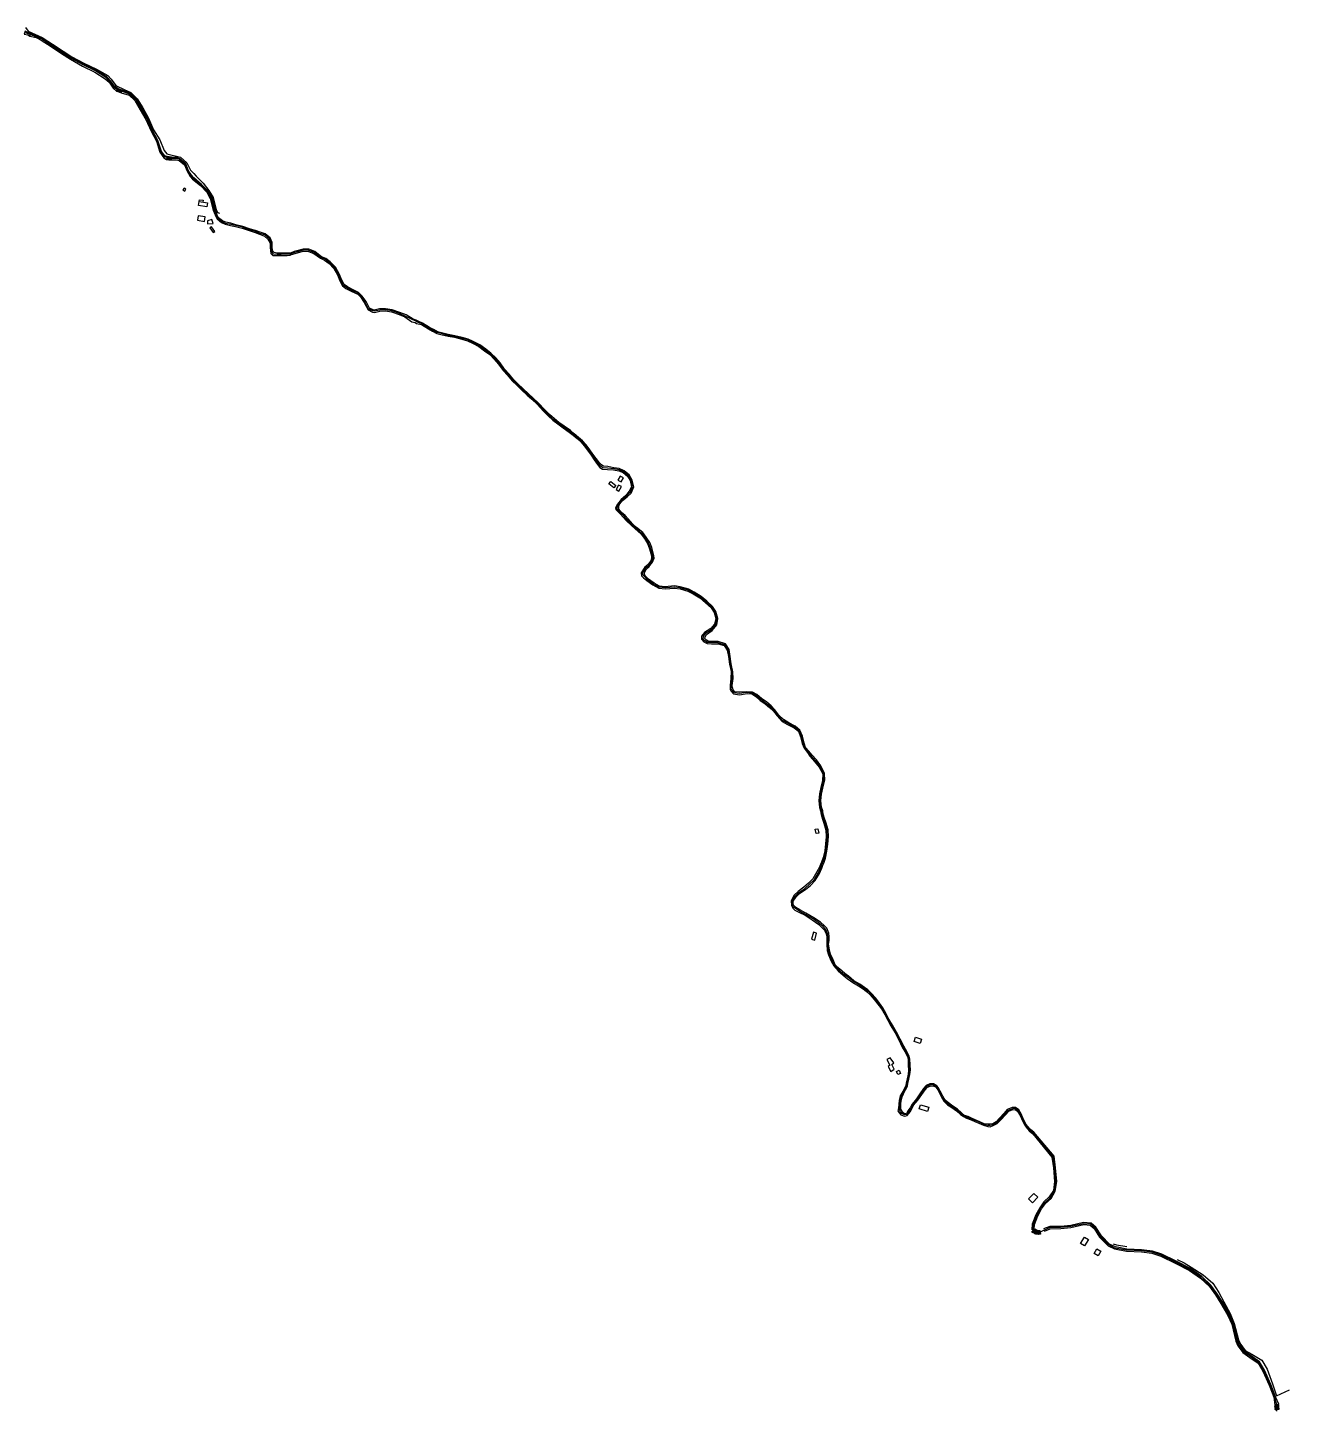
# Model space of a CAD drawing. Header units: metres. Extents: x 597717 to 615580, y 9471410 to 9478852.
# Drawn here: x 601884 to 604413, y 9475559 to 9478328 of the extents above; entities that cross this region are included whole.
import ezdxf

# ---------------------------------------------------------------- set-up
doc = ezdxf.new("R2010")
doc.units = ezdxf.units.M
for name, color, linetype in [('BORDE DE VIA EXIST', 1, 'Continuous'), ('cerco', 36, 'Continuous'), ('muros', 3, 'Continuous'), ('OBRAS DE ARTE', 5, 'Continuous'), ('VIVIENDA', 6, 'Continuous')]:
    doc.layers.add(name, color=color, linetype=linetype)

msp = doc.modelspace()

# ---------------------------------------------------------------- hatches: boundary and pattern name
at = {"layer": 'OBRAS DE ARTE'}
h = msp.add_hatch(dxfattribs=at)
h.set_pattern_fill('AR-CONC', color=256, scale=0.01)
h.paths.add_polyline_path([(602062.6, 9478201.2), (602067.1, 9478199.5), (602071.8, 9478197.9), (602073, 9478200.3), (602074, 9478202.8), (602069.5, 9478204.6), (602065.4, 9478206.6), (602063.7, 9478204.2)])
h = msp.add_hatch(dxfattribs=at)
h.set_pattern_fill('AR-CONC', color=256, scale=0.01)
h.paths.add_polyline_path([(602172.6, 9478063.5), (602173, 9478068.7), (602167.9, 9478069.6), (602163.8, 9478070.3), (602162.7, 9478064), (602167.2, 9478063.7)])
h = msp.add_hatch(dxfattribs=at)
h.set_pattern_fill('AR-CONC', color=256, scale=0.01)
h.paths.add_polyline_path([(603912.7, 9475919.1), (603914.3, 9475911.9), (603905.2, 9475911.7), (603897, 9475915.9), (603900.2, 9475919.5), (603902.5, 9475922.2), (603907.3, 9475919.5)])
h = msp.add_hatch(dxfattribs=at)
h.set_pattern_fill('AR-CONC', color=256, scale=0.01)
h.paths.add_polyline_path([(604384.1, 9475560.2), (604392.3, 9475561.1), (604391.8, 9475566), (604391.5, 9475570.9), (604383.9, 9475569.9), (604383.4, 9475564.9)])

# ---------------------------------------------------------------- linework, layer by layer
at = {"layer": 'BORDE DE VIA EXIST', "flags": 128}
for points, elevation in [([(602065.4, 9478206.6), (602059, 9478210.3), (602050.9, 9478220.8), (602042.8, 9478229.9), (602021.3, 9478243.4), (601996.4, 9478255.7), (601972.2, 9478268.1), (601954.2, 9478279.8), (601933.7, 9478294.3), (601913.2, 9478306.8), (601902.3, 9478311.1), (601891.1, 9478316)], 416.2), ([(601889.1, 9478311.3), (601901.5, 9478308.6), (601911.6, 9478303.3), (601931.4, 9478290.6), (601952.1, 9478276.5), (601970.1, 9478265.4), (601994.1, 9478251.1), (602019.2, 9478239.4), (602039.8, 9478226), (602047.5, 9478219.1), (602056, 9478207.2), (602062.6, 9478201.2)], 414.3), ([(602163.8, 9478070.3), (602159.6, 9478071.3), (602152.9, 9478080.2), (602145.5, 9478102.2), (602134.9, 9478122.1), (602124.6, 9478146.1), (602113.9, 9478166), (602102.8, 9478184.8), (602089.9, 9478196.4), (602074, 9478202.8)], 430.5), ([(602071.8, 9478197.9), (602087.6, 9478193.2), (602099.5, 9478182.5), (602110, 9478163.9), (602121.5, 9478144.4), (602131.8, 9478120.8), (602142.3, 9478101), (602149.1, 9478078.6), (602157.2, 9478067.7), (602162.7, 9478064)], 416.3), ([(602172.6, 9478063.5), (602183, 9478063.3), (602187.9, 9478062.1), (602198.6, 9478053.6), (602204.3, 9478040.5), (602209.8, 9478030.3), (602214.8, 9478025), (602230.9, 9478012.1), (602243.6, 9477998.7), (602250.3, 9477985.8), (602256.3, 9477962.5), (602262.2, 9477948.7), (602264.3, 9477945.6), (602272.7, 9477938.3)], 432.2), ([(604391.4, 9475571), (604384.8, 9475585.8), (604375.6, 9475610.7), (604363.3, 9475639.1), (604352.9, 9475655.9), (604336, 9475668.2), (604323.1, 9475677.6), (604313.3, 9475689.9), (604309.8, 9475699.6), (604300.9, 9475732.3), (604292.6, 9475752.1), (604279.5, 9475774.8), (604268.4, 9475792.3), (604255.7, 9475809.3), (604237.4, 9475826.8), (604214.5, 9475843), (604185.8, 9475857.9), (604157.1, 9475871.4), (604138.6, 9475877.7), (604116.6, 9475880.7), (604086.9, 9475882), (604064.1, 9475886.2), (604052.1, 9475892), (604036, 9475908.5), (604025.2, 9475926.1), (604015.5, 9475933.9), (604000, 9475934.8), (603975.1, 9475929), (603954.6, 9475927.2), (603932.7, 9475927.3), (603919.9, 9475922.3)], 527.6)]:
    msp.add_lwpolyline(points, dxfattribs=dict(at, elevation=elevation))
for points in [[(602274.8, 9477941.5), (602267, 9477947.4), (602264.9, 9477950.4), (602260.8, 9477963.7), (602253.9, 9477987.5), (602246.2, 9478000.6), (602232.6, 9478014.2), (602217.2, 9478027.5), (602212.7, 9478032.7), (602206.9, 9478041.3), (602201.2, 9478055.6), (602189.6, 9478065.8), (602184.6, 9478068.2), (602173, 9478068.7)], [(602272.7, 9477938.3), (602280.3, 9477934.8), (602291, 9477932), (602300.8, 9477930), (602314.6, 9477926.9), (602330.1, 9477921.4), (602340.4, 9477917.7), (602349, 9477914.4), (602358.9, 9477910.5), (602365.5, 9477904.4), (602370.3, 9477896.9), (602370.3, 9477887.6), (602371.6, 9477875.8), (602375.5, 9477871.9), (602384.4, 9477871.7), (602392.1, 9477872), (602404.3, 9477872.2), (602410.7, 9477872.7), (602413.4, 9477873.6), (602420.2, 9477876.1), (602425.2, 9477877.5), (602436.6, 9477880.4), (602447.4, 9477879.9), (602457.7, 9477875.7), (602471.4, 9477866.4), (602479.6, 9477862.6), (602488.4, 9477856), (602497.8, 9477845.7), (602505, 9477833.3), (602509.7, 9477821.1), (602515.4, 9477811.2), (602522.1, 9477805.7), (602532.6, 9477800.3), (602541.7, 9477796.8), (602545.8, 9477794.3), (602551.2, 9477788.9), (602558.9, 9477777.9), (602566.5, 9477763.1), (602575.5, 9477758.5), (602579.2, 9477758), (602590.4, 9477760.7), (602601.3, 9477760.8), (602613.3, 9477758.9), (602629.1, 9477754), (602640.3, 9477748.8), (602654.4, 9477739.2), (602660.9, 9477737.4), (602663.9, 9477736), (602673.9, 9477733.5), (602687.6, 9477725.1), (602695.4, 9477720.2), (602704.4, 9477715.9), (602715.1, 9477713), (602726.9, 9477710.2), (602739.5, 9477708.2), (602754.5, 9477704.2), (602765.8, 9477701.1), (602775.6, 9477696.2), (602788.4, 9477689.7), (602799.7, 9477681.3), (602810.3, 9477673.3), (602819.6, 9477664.1), (602827.8, 9477654.5), (602837.3, 9477641.9), (602846.2, 9477632.1), (602855.3, 9477621.2), (602864.8, 9477612), (602874, 9477602.6), (602885.6, 9477592.3), (602894.5, 9477584.1), (602905.2, 9477573.9), (602917.7, 9477560.5), (602927.4, 9477551.1), (602936.8, 9477542.4), (602946.7, 9477534.7), (602957.5, 9477526.7), (602969.9, 9477517.9), (602977.3, 9477512.2), (602985.6, 9477505.1), (602993.5, 9477498), (602999.6, 9477490.9), (603006.3, 9477482), (603013.7, 9477471.7), (603019.9, 9477462.8), (603026.3, 9477453.4), (603030.9, 9477447.5), (603036.2, 9477444.2), (603046.6, 9477443.3), (603058.5, 9477442.3), (603069.4, 9477440.7), (603077.6, 9477437.2), (603086.3, 9477429.7), (603091.9, 9477421.1), (603094.2, 9477408.8), (603090.1, 9477399.7), (603083.1, 9477391.3), (603073.7, 9477383.1), (603066.2, 9477374), (603062.4, 9477366.3), (603062.9, 9477363.1), (603071.9, 9477354.8), (603078.3, 9477347.2), (603083.6, 9477340.9), (603094.5, 9477331.1), (603101.8, 9477324.3), (603113.7, 9477313.6), (603120.5, 9477304.8), (603126.6, 9477295), (603130.5, 9477284.7), (603134.7, 9477270.7), (603134.8, 9477266.4), (603133, 9477260.2), (603130.6, 9477257.2), (603127.2, 9477252.4), (603121.1, 9477247.7), (603113.6, 9477236.5), (603114.5, 9477230.6), (603118.6, 9477226.6), (603125.4, 9477220.8), (603137.2, 9477212), (603149, 9477205.8), (603162.2, 9477204.3), (603180.4, 9477205.8), (603191.7, 9477204), (603207.1, 9477199.6), (603218.3, 9477194.1), (603231.6, 9477186.1), (603243, 9477176.3), (603253.9, 9477166.5), (603259.9, 9477156.6), (603263.8, 9477144.6), (603261.1, 9477133.6), (603253.3, 9477124.7), (603240.9, 9477116.7), (603235, 9477109.7), (603234.8, 9477103.2), (603239.6, 9477098.4), (603246.1, 9477094.9), (603254.9, 9477094.2), (603268, 9477094.2), (603279.9, 9477090.7), (603286, 9477081.3), (603289, 9477068.6), (603291.2, 9477053.3), (603293.9, 9477038.4), (603293.5, 9477024.7), (603292.3, 9477011.1), (603292, 9477003.1), (603293.5, 9476999.8), (603298.8, 9476993.8), (603310.9, 9476991.7), (603326.1, 9476994.7), (603335.7, 9476993.7), (603343.6, 9476988.8), (603352.5, 9476980.8), (603362.1, 9476974), (603371.1, 9476966.9), (603379, 9476959.3), (603386.1, 9476950.1), (603396.1, 9476938.5), (603407.3, 9476932.7), (603420.4, 9476925.8), (603429, 9476919.1), (603433, 9476907.9), (603436.6, 9476894.5), (603440.6, 9476885.3), (603446.9, 9476876.4), (603452, 9476868.8), (603461.3, 9476858.7), (603470.3, 9476847.2), (603477.8, 9476833.7), (603477.1, 9476820.4), (603474, 9476806.4), (603470.9, 9476793.8), (603470.1, 9476780.4), (603471.3, 9476766.6), (603473.5, 9476759.5), (603474.6, 9476752.2), (603477.1, 9476743.2), (603479.8, 9476734.7), (603483.9, 9476721), (603484.3, 9476707.6), (603483.5, 9476693.5), (603481.6, 9476679.2), (603478.5, 9476666.1), (603475.3, 9476657.1), (603474.2, 9476654.2), (603471.5, 9476646.5), (603466.1, 9476637.4), (603457.6, 9476623.3), (603449.4, 9476614.9), (603439.7, 9476606.7), (603428.4, 9476598.4), (603420.4, 9476590.8), (603414.3, 9476579.7), (603414.8, 9476570.9), (603417.7, 9476564.8), (603422.1, 9476560.9), (603429.6, 9476556.5), (603442.5, 9476550.5), (603456.8, 9476541.1), (603470.1, 9476531.9), (603476.7, 9476525.3), (603481.3, 9476520.9), (603484.8, 9476513.2), (603486, 9476507), (603485.7, 9476499.7), (603485.8, 9476492), (603486.9, 9476480.2), (603489.1, 9476471.1), (603494.8, 9476458.4), (603499.8, 9476449.4), (603508.6, 9476439.2), (603518.6, 9476430.3), (603526.8, 9476424.1), (603538.1, 9476416.1), (603549.7, 9476409.1), (603558.6, 9476402.8), (603565.6, 9476398), (603572.5, 9476391.4), (603581.1, 9476381.8), (603588.2, 9476372.4), (603595.6, 9476362.9), (603602.2, 9476351.5), (603608, 9476340.7), (603614.5, 9476328.8), (603622.8, 9476314.7), (603629.9, 9476301), (603637, 9476286.3), (603644.1, 9476274.1), (603647.5, 9476266.9), (603648.7, 9476261.5), (603648.8, 9476250.3), (603649.6, 9476240.3), (603649.1, 9476232.2), (603647, 9476222.7), (603644.8, 9476214.7), (603643.9, 9476209.3), (603641.2, 9476202.5), (603636.5, 9476194.2), (603632.6, 9476188.8), (603631.1, 9476179.8), (603630.3, 9476172), (603629.4, 9476163.6), (603628.4, 9476158.6), (603630.8, 9476155), (603633.9, 9476150.8), (603641.8, 9476148.4), (603646.7, 9476149.4), (603652.9, 9476156.5), (603656.4, 9476162.8), (603659.9, 9476170.3), (603668.1, 9476180.1), (603676, 9476191.2), (603682.9, 9476200.7), (603687.9, 9476206.4), (603692.8, 9476208.3), (603698.7, 9476208.9), (603703.5, 9476206.7), (603707.1, 9476203), (603710.1, 9476197.2), (603715.4, 9476186), (603720.1, 9476178), (603727.5, 9476170.9), (603736.3, 9476165.3), (603745.7, 9476158.6), (603753.6, 9476151.7), (603760.1, 9476147.3), (603766.1, 9476143.9), (603775, 9476140.5), (603782.2, 9476137.7), (603790.8, 9476133.9), (603800, 9476129.8), (603808.4, 9476127.5), (603813.2, 9476127), (603819.4, 9476129.1), (603827.2, 9476133.7), (603835.5, 9476141.4), (603844.2, 9476150.9), (603850.6, 9476158), (603857.6, 9476160.6), (603863.3, 9476161.2), (603868.1, 9476158), (603872.1, 9476151.7), (603876.1, 9476143.1), (603881.6, 9476132), (603885.7, 9476126.2), (603891.6, 9476119), (603898.4, 9476113), (603936.9, 9476066.1), (603940.3, 9476044.3), (603942, 9476017.3), (603940.3, 9475999.1), (603931.7, 9475986.3), (603920.9, 9475976.8), (603912.6, 9475964.6), (603904.5, 9475950.5), (603897.7, 9475931.6), (603896.8, 9475920.7)], [(603901.6, 9475922.7), (603902.2, 9475930.9), (603908.8, 9475948.2), (603916.1, 9475962.6), (603924.1, 9475973.4), (603935.3, 9475982.9), (603943.6, 9475997.8), (603946.7, 9476017.5), (603944.2, 9476044.4), (603941.3, 9476067.8), (603900.7, 9476115.9), (603894.2, 9476121.5), (603888.1, 9476128.3), (603884.3, 9476133.4), (603878.6, 9476144.6), (603875.1, 9476153), (603871, 9476160.9), (603864.2, 9476165.5), (603857.3, 9476165.3), (603847.6, 9476161.2), (603841, 9476154.4), (603831.7, 9476144.1), (603825.2, 9476137), (603818.5, 9476132.7), (603813.2, 9476132.1), (603808.5, 9476132), (603801.5, 9476132.9), (603792.3, 9476136.9), (603783.5, 9476140.7), (603776.1, 9476143.9), (603769.3, 9476147.7), (603762.1, 9476149.7), (603755.9, 9476154.6), (603748, 9476162.2), (603738.4, 9476168.4), (603729.6, 9476174.7), (603723.2, 9476180), (603718.2, 9476188.2), (603712.9, 9476198.3), (603709.6, 9476204.9), (603706.2, 9476208.9), (603699.8, 9476213), (603692.5, 9476213), (603685.1, 9476209.7), (603679.6, 9476203.3), (603672.6, 9476193), (603665.3, 9476182.5), (603656.9, 9476172.3), (603652.8, 9476165), (603648.4, 9476158.7), (603645.3, 9476153.7), (603641.6, 9476152.5), (603638.3, 9476155.4), (603636.2, 9476158.6), (603634.8, 9476160.9), (603634.2, 9476164.6), (603633.9, 9476171.3), (603634.9, 9476179.3), (603636.6, 9476186.7), (603639.6, 9476192.8), (603643.8, 9476200.9), (603647.8, 9476208.1), (603648.3, 9476213.4), (603650, 9476222.2), (603652, 9476231.4), (603653.4, 9476240.6), (603653, 9476250.3), (603652.5, 9476262.7), (603650.8, 9476268.1), (603646.7, 9476276.1), (603640.2, 9476288.2), (603632.7, 9476302.1), (603625.3, 9476316.6), (603617.8, 9476330.2), (603610.3, 9476342.4), (603605, 9476353.1), (603598.4, 9476365), (603591.6, 9476374.7), (603583.8, 9476384.7), (603575.2, 9476394), (603568, 9476401.3), (603561.2, 9476406), (603552, 9476412.5), (603540.2, 9476418.9), (603529.4, 9476428.3), (603521.7, 9476433.7), (603511.5, 9476442.9), (603502.9, 9476451.5), (603498.4, 9476460.9), (603493.2, 9476472.4), (603491.2, 9476481.4), (603489.4, 9476492.3), (603490.7, 9476499.9), (603490.9, 9476507.1), (603490, 9476514.8), (603485.7, 9476524.5), (603480.5, 9476529.8), (603473, 9476536.4), (603459.7, 9476545), (603444.1, 9476554.6), (603431.9, 9476561.1), (603424, 9476566.2), (603420.2, 9476568.9), (603418.6, 9476572.4), (603418.4, 9476578.9), (603424.4, 9476587.7), (603431.2, 9476594), (603443.3, 9476602), (603453.2, 9476610.3), (603462.7, 9476620.3), (603471.3, 9476633.9), (603476.2, 9476644.8), (603478.7, 9476652.5), (603479.8, 9476655.1), (603483.3, 9476664.9), (603486.2, 9476678.8), (603487.9, 9476692.9), (603489.2, 9476708.2), (603488.4, 9476721.5), (603484.2, 9476736.8), (603481.4, 9476744), (603478.4, 9476752.7), (603477.8, 9476759.6), (603475.4, 9476767.1), (603474.2, 9476780.2), (603474.9, 9476793.3), (603478.2, 9476804.8), (603482.2, 9476820.9), (603481.5, 9476834.7), (603474.1, 9476849.9), (603465.3, 9476861.5), (603455.6, 9476871.9), (603450, 9476879.3), (603443.3, 9476886.6), (603440.2, 9476895.4), (603437.3, 9476909.2), (603431.8, 9476921.4), (603422.2, 9476929.2), (603409.6, 9476936.2), (603398.8, 9476942.4), (603389.3, 9476952.2), (603381.9, 9476962.1), (603374.2, 9476970.2), (603364.7, 9476977.8), (603355.5, 9476984.1), (603345.6, 9476992.4), (603337.1, 9476997.4), (603325.1, 9476998.2), (603310.8, 9476997.3), (603301.6, 9476998), (603298.3, 9477002.3), (603296.9, 9477006.4), (603296.4, 9477010.5), (603298.2, 9477024.6), (603297.7, 9477038.3), (603294.5, 9477054.2), (603292, 9477068.8), (603290.2, 9477083.1), (603282.9, 9477094.3), (603268.3, 9477099.1), (603255.1, 9477099), (603248.2, 9477099.3), (603244.5, 9477101.6), (603241.5, 9477104.8), (603241.8, 9477108.2), (603244.5, 9477112.9), (603256.2, 9477120.6), (603265.8, 9477132.4), (603267.8, 9477144.8), (603263.4, 9477159), (603257, 9477168.8), (603245.7, 9477179.4), (603234, 9477189), (603219.9, 9477197.6), (603209.2, 9477203.3), (603192.1, 9477208.3), (603180.8, 9477210), (603162, 9477208.4), (603150.7, 9477209.6), (603139.6, 9477215.7), (603128.6, 9477223.6), (603122.6, 9477229.5), (603120.4, 9477233.3), (603120.5, 9477237.2), (603124.7, 9477244.6), (603129.9, 9477249), (603134.1, 9477254.5), (603136.5, 9477257.5), (603139.7, 9477265.4), (603139.3, 9477271.3), (603134.9, 9477286.9), (603131, 9477297.1), (603124.2, 9477307.8), (603117.5, 9477316.9), (603104.4, 9477327.3), (603097.3, 9477334.1), (603087.8, 9477344.3), (603082, 9477351), (603074.6, 9477357.4), (603069.4, 9477363.9), (603068.9, 9477367.1), (603070, 9477372.6), (603075.5, 9477380.5), (603085.6, 9477388.3), (603093.5, 9477396.1), (603099.3, 9477408.4), (603096, 9477421.9), (603089.5, 9477432.8), (603079.9, 9477440.3), (603070, 9477445.1), (603059.3, 9477446.9), (603046.8, 9477449), (603038.1, 9477450.3), (603034.6, 9477452.6), (603030.4, 9477456.5), (603023.5, 9477465.3), (603017.2, 9477474.1), (603009.8, 9477484.9), (603002.7, 9477493.4), (602996.3, 9477501), (602988.2, 9477507.7), (602979.4, 9477514.7), (602972.3, 9477521.2), (602959.7, 9477529.9), (602949, 9477537.2), (602939.3, 9477545.3), (602930.4, 9477553.6), (602920.3, 9477563.2), (602908.2, 9477576.4), (602897, 9477586.9), (602888.4, 9477594.9), (602876.6, 9477605.2), (602867.3, 9477614.3), (602858.2, 9477623.4), (602849.4, 9477634.2), (602840.3, 9477644.1), (602831.1, 9477656.6), (602822.3, 9477666.8), (602812.9, 9477676.1), (602802.3, 9477684.6), (602790.5, 9477692.9), (602777.4, 9477699.6), (602767.2, 9477704.2), (602755.3, 9477707.4), (602740.5, 9477711.2), (602727.4, 9477713.9), (602716.4, 9477716.5), (602705.9, 9477719.1), (602697.4, 9477723.5), (602689.4, 9477727.4), (602675.6, 9477736.7), (602666.9, 9477740.5), (602663.3, 9477742.7), (602657, 9477744.7), (602642.6, 9477752.8), (602630.1, 9477757.7), (602614.7, 9477763), (602601.5, 9477764.8), (602589.8, 9477764.9), (602578.9, 9477762.5), (602576.5, 9477763), (602569.7, 9477766.7), (602562.5, 9477779.5), (602554.1, 9477791.2), (602547.7, 9477797.5), (602543.3, 9477800.1), (602534.1, 9477804.3), (602524.4, 9477809.8), (602518.4, 9477813.9), (602513.9, 9477822.5), (602508.9, 9477835.3), (602501.6, 9477848.6), (602490.6, 9477859.3), (602482, 9477866.2), (602473.4, 9477869.4), (602460.2, 9477879.7), (602448, 9477884.9), (602436.2, 9477884.5), (602423.7, 9477881.3), (602418.7, 9477879.7), (602412.7, 9477877.5), (602410.3, 9477876.9), (602403.8, 9477876.4), (602392.2, 9477876.4), (602384, 9477876.3), (602378.6, 9477877.8), (602375.9, 9477880.5), (602374.3, 9477887.3), (602374.4, 9477898.2), (602370.1, 9477907.2), (602360.5, 9477915.1), (602350.6, 9477918.6), (602341.2, 9477921.9), (602331.1, 9477924.5), (602315.4, 9477930.1), (602301.9, 9477933.6), (602291.7, 9477936.5), (602281.4, 9477938.4), (602274.8, 9477941.5)], [(603922.3, 9475917.8), (603933.5, 9475922.4), (603955.1, 9475922.8), (603975.2, 9475924.8), (604000.9, 9475930.8), (604013.5, 9475929.6), (604021.3, 9475923), (604032.5, 9475905.8), (604049.7, 9475888.7), (604062.7, 9475882.3), (604086.6, 9475877.7), (604116.3, 9475876.2), (604137.5, 9475873.4), (604155.5, 9475867.8), (604184.2, 9475853.8), (604212.4, 9475839.1), (604234.5, 9475823.9), (604252.5, 9475806.9), (604265.1, 9475790.5), (604275.3, 9475772.9), (604288.7, 9475749.9), (604297.2, 9475731.2), (604305.3, 9475697.6), (604309.6, 9475687.9), (604319.7, 9475674.6), (604333.6, 9475664.5), (604350.2, 9475653.6), (604359.9, 9475637.1), (604372, 9475609.3), (604381.6, 9475585), (604383.9, 9475569.9)]]:
    msp.add_lwpolyline(points, dxfattribs=at)
at = {"layer": 'cerco', "flags": 128}
for points, elevation in [([(601880.3, 9478328.3), (601885.5, 9478321.1), (601913.8, 9478308.5), (601934.4, 9478295.2), (601955.6, 9478281.3), (601973.1, 9478270.1), (601996.8, 9478257.1), (602022.5, 9478245.2), (602044.8, 9478232.4), (602051.7, 9478225.1), (602061.3, 9478212.3), (602077.7, 9478204.4), (602090.9, 9478198.3), (602104.2, 9478185.9), (602115.2, 9478167.4), (602126.4, 9478146.9), (602136.8, 9478123.8), (602149.2, 9478103.6), (602157.8, 9478082.3), (602163.6, 9478075.6), (602190.9, 9478068.7), (602203.2, 9478057.4), (602211, 9478043), (602217.2, 9478036.4), (602222.2, 9478030.7), (602236, 9478017), (602247.4, 9478001.8), (602255.9, 9477988.2), (602262.4, 9477964.2), (602264.8, 9477957.8), (602268.9, 9477957)], 416), ([(604059.9, 9475892.3), (604066.7, 9475890.7), (604086.8, 9475887)], 526.5), ([(604188, 9475860.9), (604201.9, 9475854.5), (604216.2, 9475845.6), (604240.2, 9475830.3), (604259.4, 9475813.5), (604271.6, 9475794.7), (604281.7, 9475776.5), (604294.3, 9475752.8), (604302.5, 9475732.7), (604311, 9475700.1), (604315.7, 9475691), (604324.4, 9475679), (604337.7, 9475671.1), (604357.5, 9475659.6), (604368.1, 9475641.1), (604378.8, 9475611.8), (604387, 9475587.7), (604412.8, 9475599.8)], 524.9)]:
    msp.add_lwpolyline(points, dxfattribs=dict(at, elevation=elevation))
for points, elevation in [([(602195.2, 9478003.5), (602199.2, 9478000.9), (602201.4, 9478004.8), (602197.8, 9478007)], 437.6), ([(602256.1, 9477935.9), (602253.5, 9477943.7), (602244.8, 9477941.2), (602244.8, 9477935.6)], 439.4)]:
    msp.add_lwpolyline(points, close=True, dxfattribs=dict(at, elevation=elevation))
at = {"layer": 'cerco', "elevation": 442.5}
msp.add_lwpolyline([(602249.6, 9477927), (602256.1, 9477918), (602259.3, 9477920.3), (602252.8, 9477929.3)], close=True, dxfattribs=at)
at = {"layer": 'muros', "flags": 128}
msp.add_lwpolyline([(604387.9, 9475557.3), (604387.4, 9475570.3), (604383.3, 9475585.4), (604374.1, 9475609.8), (604361.8, 9475638.3), (604351.4, 9475654.8), (604334.9, 9475666.5), (604321.2, 9475676.1), (604311.6, 9475688.9), (604307.3, 9475698.3), (604299, 9475731.7), (604290.6, 9475750.9), (604277.7, 9475773.9), (604266.8, 9475791.6), (604254.2, 9475808.2), (604235.7, 9475825.2), (604213.5, 9475841.2), (604184.9, 9475855.8), (604156.2, 9475869.7), (604138, 9475875.6), (604116.5, 9475878.6), (604086.6, 9475879.7), (604063.2, 9475883.9), (604050.7, 9475890.2), (604034.3, 9475907.2), (604023.4, 9475924.5), (604014.9, 9475932.1), (604000.3, 9475932.6), (603975.2, 9475926.9), (603954.3, 9475925.1), (603933.3, 9475925), (603921.4, 9475919.7), (603913.7, 9475915.9), (603906.3, 9475915.5), (603900.4, 9475919.7), (603898.8, 9475922.3), (603899.8, 9475931.3), (603906.4, 9475949.2), (603914.4, 9475963.9), (603922.7, 9475974.8), (603933.4, 9475984.6), (603941.9, 9475998.1), (603944.3, 9476017.3), (603942.3, 9476044.1), (603939.3, 9476067.2), (603899.6, 9476114.4), (603892.9, 9476120), (603886.7, 9476127.2), (603883, 9476132.6), (603877.3, 9476143.8), (603873.5, 9476152.2), (603869.4, 9476159.3), (603863.7, 9476163.6), (603857.7, 9476162.6), (603849.5, 9476159.3), (603842.6, 9476152.5), (603833.4, 9476142.8), (603826.4, 9476135.3), (603818.9, 9476130.7), (603813, 9476129.4), (603808.4, 9476129.6), (603800.7, 9476131.3), (603791.7, 9476135.9), (603783, 9476139.2), (603775.6, 9476142.2), (603767.7, 9476145.7), (603761.3, 9476148.8), (603754.7, 9476153.1), (603746.9, 9476160.2), (603737.3, 9476166.8), (603728.3, 9476172.8), (603721.7, 9476179), (603716.9, 9476187), (603711.5, 9476197.7), (603708.2, 9476203.6), (603704.6, 9476207.7), (603699.2, 9476210.8), (603692.6, 9476210.5), (603686.8, 9476208.1), (603681.2, 9476201.9), (603674.1, 9476192.2), (603666.7, 9476181.7), (603658.8, 9476171.4), (603654.8, 9476164), (603651.1, 9476157.5), (603646.1, 9476151.4), (603641.8, 9476150.5), (603636.4, 9476153.1), (603633.5, 9476156.7), (603632, 9476159.6), (603632.3, 9476164.5), (603632.1, 9476173), (603633, 9476180), (603634.3, 9476187.6), (603637.7, 9476193.4), (603642.3, 9476201.6), (603645.9, 9476208.5), (603646.6, 9476214.2), (603648.2, 9476222.5), (603650.3, 9476231.7), (603651.5, 9476240.3), (603650.4, 9476250.1), (603650.5, 9476262), (603649.3, 9476267.6), (603645.4, 9476275.3), (603638.6, 9476287.2), (603631.3, 9476301.5), (603624.1, 9476315.6), (603616.3, 9476329.5), (603609.1, 9476341.5), (603603.5, 9476352.3), (603596.7, 9476363.7), (603589.9, 9476373.7), (603582.4, 9476383.1), (603573.9, 9476392.8), (603566.8, 9476399.8), (603559.7, 9476404.3), (603550.8, 9476411), (603539.3, 9476417.5), (603528.1, 9476426.2), (603520, 9476431.9), (603509.9, 9476440.9), (603501.6, 9476450.7), (603496.4, 9476459.8), (603490.8, 9476471.7), (603489.1, 9476480.8), (603487.5, 9476492.1), (603487.9, 9476499.9), (603488.2, 9476507), (603487.4, 9476513.6), (603483.5, 9476522.4), (603478.7, 9476527.7), (603471.3, 9476534.3), (603458.3, 9476543), (603443, 9476552.1), (603430.9, 9476558.5), (603423.2, 9476563.8), (603418.8, 9476566.7), (603416.8, 9476571.6), (603416.7, 9476579.2), (603422.7, 9476589), (603429.9, 9476596.1), (603441.7, 9476604.2), (603451, 9476613), (603460.6, 9476621.7), (603468.5, 9476635.4), (603473.9, 9476645.4), (603476.6, 9476653.1), (603477.3, 9476656.1), (603481, 9476665.5), (603484, 9476679.1), (603485.9, 9476693.2), (603486.8, 9476708), (603486.2, 9476721.3), (603481.9, 9476735.7), (603479, 9476743.6), (603476.7, 9476752.6), (603475.4, 9476759.5), (603473.5, 9476766.7), (603472.3, 9476780.5), (603472.7, 9476793.5), (603476.3, 9476805.6), (603479.3, 9476820.5), (603479.3, 9476834.1), (603472.1, 9476848.4), (603463.2, 9476860), (603453.9, 9476870.3), (603448.4, 9476878), (603441.9, 9476885.9), (603438.6, 9476895.2), (603435.4, 9476908.6), (603430, 9476920.2), (603421.4, 9476927.4), (603408.5, 9476934.4), (603397.3, 9476940.4), (603387.7, 9476951.2), (603380.4, 9476960.6), (603372.4, 9476968.6), (603363.3, 9476975.4), (603353.9, 9476982.6), (603344.5, 9476990.6), (603336, 9476995.5), (603325.3, 9476996.8), (603310.4, 9476994.5), (603300.1, 9476995.7), (603295.8, 9477001.1), (603294.4, 9477004.3), (603294.3, 9477011), (603295.8, 9477024.8), (603295.5, 9477038.4), (603293.1, 9477053.8), (603290.5, 9477068.8), (603287.9, 9477082.1), (603281.1, 9477092.2), (603268.1, 9477096.4), (603255, 9477096.6), (603247, 9477097.1), (603241.7, 9477100.1), (603238.4, 9477104), (603238.7, 9477108.8), (603242.8, 9477115.2), (603254.6, 9477122.7), (603263.1, 9477132.9), (603265.8, 9477144.7), (603261.8, 9477157.8), (603255.2, 9477167.7), (603244.3, 9477177.9), (603232.7, 9477187.6), (603218.8, 9477195.6), (603207.9, 9477201.4), (603191.9, 9477206.5), (603180.6, 9477207.8), (603162.1, 9477206.4), (603149.6, 9477207.8), (603138.2, 9477213.8), (603126.8, 9477222.2), (603120.9, 9477228.1), (603117.3, 9477232), (603117.3, 9477236.9), (603122.9, 9477246.2), (603128.6, 9477250.6), (603132.4, 9477256), (603134.9, 9477258.5), (603136.9, 9477266), (603136.9, 9477271), (603132.5, 9477285.5), (603128.6, 9477295.9), (603122.3, 9477306.2), (603115.2, 9477315.1), (603103.1, 9477325.9), (603096, 9477332.4), (603085.8, 9477342.3), (603080.6, 9477349.2), (603073.2, 9477356), (603066.3, 9477363.5), (603065.8, 9477366.3), (603068.5, 9477373.1), (603074.7, 9477381.6), (603084.3, 9477389.9), (603091.5, 9477398), (603097.2, 9477408.8), (603094.1, 9477421.3), (603088.2, 9477431.4), (603079.1, 9477438.8), (603069.7, 9477442.9), (603059.1, 9477444.3), (603046.3, 9477446.2), (603036.9, 9477446.5), (603032.8, 9477450.2), (603028.8, 9477454.7), (603021.7, 9477464.2), (603015.2, 9477472.9), (603008.1, 9477483.5), (603001, 9477492), (602994.8, 9477499.5), (602986.9, 9477506.5), (602978.4, 9477513.6), (602971.1, 9477519.5), (602958.5, 9477528.2), (602947.8, 9477535.9), (602937.7, 9477543.6), (602928.7, 9477552.2), (602919, 9477561.8), (602906.7, 9477575.2), (602895.8, 9477585.4), (602887, 9477593.5), (602875.2, 9477603.8), (602865.9, 9477613.2), (602856.7, 9477622.3), (602847.6, 9477633.2), (602838.6, 9477643), (602829.2, 9477655.7), (602820.8, 9477665.4), (602811.6, 9477674.9), (602800.9, 9477682.8), (602789.2, 9477691.3), (602776.4, 9477697.7), (602766.4, 9477702.7), (602754.9, 9477705.7), (602740, 9477709.7), (602727, 9477711.9), (602715.8, 9477714.8), (602705, 9477717.9), (602696.3, 9477722.1), (602688.4, 9477726.2), (602674.8, 9477735.1), (602665.5, 9477738.5), (602662.1, 9477740.3), (602641.2, 9477750.6), (602629.5, 9477756), (602613.9, 9477760.8), (602601.4, 9477763.3), (602590, 9477762.5), (602579, 9477760.2), (602576.1, 9477760.9), (602567.5, 9477764.4), (602560.4, 9477778.6), (602552.6, 9477790), (602546.8, 9477795.9), (602542.6, 9477798.3), (602533.4, 9477802.1), (602523.5, 9477807.6), (602516.7, 9477812.4), (602512.1, 9477822.1), (602506.5, 9477834.2), (602499.3, 9477847.3), (602489.4, 9477857.6), (602480.8, 9477864.3), (602472.3, 9477867.9), (602458.8, 9477877.7), (602447.7, 9477882), (602436.4, 9477882.3), (602424.4, 9477879.2), (602419.5, 9477877.9), (602413.1, 9477875.9), (602410.4, 9477874.6), (602404.2, 9477874.3), (602392.2, 9477873.8), (602384.3, 9477874), (602377, 9477874.7), (602374.1, 9477878.3), (602372.5, 9477887.5), (602372.6, 9477897.7), (602368.1, 9477906.2), (602359.9, 9477913.2), (602350, 9477916.2), (602340.8, 9477920.2), (602330.4, 9477922.5), (602314.8, 9477928.4), (602301.1, 9477931.8), (602291.4, 9477934.2), (602280.9, 9477936.2), (602273.7, 9477939.9), (602272.4, 9477941.1), (602265.9, 9477946.5), (602263.5, 9477949.6), (602258, 9477963.1), (602252.5, 9477986.7), (602248.2, 9477993.1), (602244.7, 9477999.5), (602231.7, 9478013.5), (602216, 9478026.1), (602211.1, 9478031.3), (602205.6, 9478041), (602200.2, 9478054.5), (602188.7, 9478064.2), (602183.9, 9478065.9), (602172.5, 9478065.9), (602163.3, 9478068.1), (602158.4, 9478069.5), (602151, 9478079.3), (602143.6, 9478101.8), (602133.7, 9478121.5), (602123.1, 9478145.4), (602112.6, 9478165.1), (602101.3, 9478183.6), (602088.6, 9478194.8), (602063.6, 9478204.3), (602057.3, 9478208.6), (602049.1, 9478219.8), (602041.3, 9478228.2), (602020.3, 9478241.7), (601995.5, 9478253.6), (601971.1, 9478266.9), (601953.1, 9478278.1), (601932.4, 9478292.4), (601912.5, 9478305), (601901.8, 9478309.9), (601885.2, 9478315.9), (601878.5, 9478318.6)], dxfattribs=at)
at = {"layer": 'OBRAS DE ARTE', "flags": 128}
for points, elevation in [([(601889.1, 9478311.3), (601891.1, 9478316), (601886.1, 9478318.1), (601879.7, 9478321.5), (601877.4, 9478315.3), (601884.6, 9478313.8)], 414.3), ([(602062.6, 9478201.2), (602067.1, 9478199.5), (602071.8, 9478197.9), (602073, 9478200.3), (602074, 9478202.8), (602069.5, 9478204.6), (602065.4, 9478206.6), (602063.7, 9478204.2)], 416.2), ([(602172.6, 9478063.5), (602173, 9478068.7), (602167.9, 9478069.6), (602163.8, 9478070.3), (602162.7, 9478064), (602167.2, 9478063.7)], 430.7), ([(604384.1, 9475560.2), (604392.3, 9475561.1), (604391.8, 9475566), (604391.5, 9475570.9), (604383.9, 9475569.9), (604383.4, 9475564.9)], 527.4)]:
    msp.add_lwpolyline(points, close=True, dxfattribs=dict(at, elevation=elevation))
msp.add_lwpolyline([(603912.7, 9475919.1), (603914.3, 9475911.9), (603905.2, 9475911.7), (603897, 9475915.9), (603900.2, 9475919.5), (603902.5, 9475922.2), (603907.3, 9475919.5)], close=True, dxfattribs=at)
at = {"layer": 'VIVIENDA'}
for points, elevation in [([(602244.8, 9477977.1), (602243.5, 9477969.3), (602226.8, 9477972.1), (602228.1, 9477979.9)], 436.9), ([(602238.7, 9477940.1), (602240.2, 9477949.2), (602226.4, 9477951.6), (602224.8, 9477942.4)], 444.4), ([(603071.6, 9477430.2), (603067.1, 9477421.9), (603073.8, 9477418.3), (603078.2, 9477426.6)], 459.8), ([(603058.8, 9477406.4), (603049.1, 9477414.8), (603053.2, 9477419.5), (603062.9, 9477411.1)], 463.7), ([(603068.4, 9477412.1), (603063.5, 9477403), (603069.4, 9477399.8), (603074.3, 9477409)], 463.3), ([(603462.6, 9476722.6), (603468, 9476723.9), (603470, 9476715.2), (603464.6, 9476714)], 485.6), ([(603458.9, 9476516.3), (603455.2, 9476502.4), (603461.6, 9476500.8), (603465.3, 9476514.6)], 497.3), ([(603660.7, 9476297.6), (603663.3, 9476306), (603675.6, 9476302.1), (603672.9, 9476293.7)], 507), ([(603630.6, 9476239.9), (603633.6, 9476233.7), (603628.5, 9476231.3), (603625.6, 9476237.5)], 520.1), ([(603673.3, 9476171), (603690.3, 9476165.9), (603687.7, 9476157.5), (603670.8, 9476162.7)], 524), ([(603898.3, 9475974.8), (603908.6, 9475986), (603900.5, 9475993.4), (603890.2, 9475982.2)], 528.2), ([(604002.1, 9475905.6), (604010.1, 9475900.8), (604002.5, 9475888.1), (603994.5, 9475892.8)], 529.5), ([(604026.9, 9475882.4), (604035.2, 9475877.5), (604029.6, 9475868.1), (604021.4, 9475873)], 530.4)]:
    msp.add_lwpolyline(points, close=True, dxfattribs=dict(at, elevation=elevation))
at = {"layer": 'VIVIENDA', "flags": 128}
for points, elevation in [([(602228.1, 9477979.8), (602228.7, 9477983.5), (602235.9, 9477982.6)], 436.9), ([(602235.9, 9477982.6), (602235.3, 9477978.7)], 436.6)]:
    msp.add_lwpolyline(points, dxfattribs=dict(at, elevation=elevation))
at = {"layer": 'VIVIENDA', "elevation": 522.5, "flags": 128}
msp.add_lwpolyline([(603614.2, 9476237.4), (603620.7, 9476242.3), (603615.9, 9476251.7), (603620.1, 9476254.6), (603612.8, 9476265.2), (603606.4, 9476261.9), (603612.3, 9476250.1), (603608.6, 9476247.3)], close=True, dxfattribs=at)

doc.saveas('drawing.dxf')
